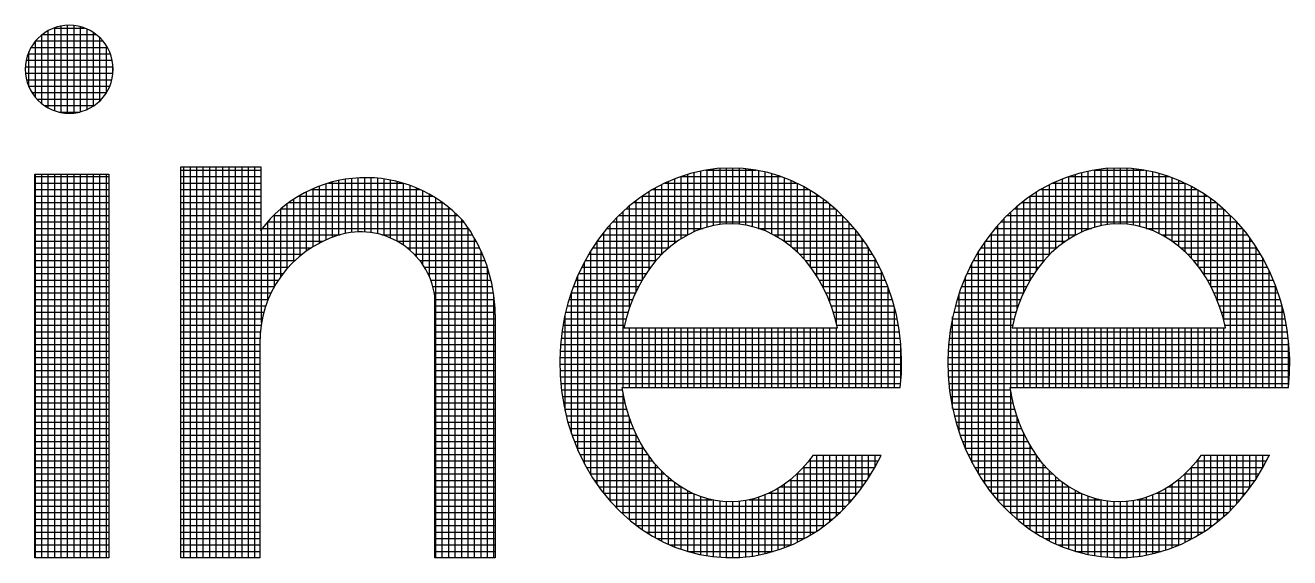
# Model space of a CAD drawing. Header units: inches. Extents: x 0 to 841, y 0 to 594.
# Drawn here: x 726.209 to 729.608, y 99.888 to 101.318 of the extents above; entities that cross this region are included whole.
import ezdxf

# ---------------------------------------------------------------- set-up
doc = ezdxf.new("R2010")
doc.units = ezdxf.units.IN
doc.header["$MEASUREMENT"] = 0
doc.layers.add('BG 한국지역난방기술주식회사 CI', color=7, linetype='Continuous')

msp = doc.modelspace()

# ---------------------------------------------------------------- linework, layer by layer
at = {"layer": 'BG 한국지역난방기술주식회사 CI', "color": 7, "linetype": 'Continuous', "lineweight": 25}
for p, q in [((726.253, 101.1079), (726.253, 101.2927)), ((726.2545, 101.2939), (726.3989, 101.2939)), ((726.2703, 101.0964), (726.2703, 101.3042)), ((726.2859, 101.3112), (726.3675, 101.3112)), ((726.2877, 101.0887), (726.2877, 101.3119)), ((726.3051, 101.0841), (726.3051, 101.3165)), ((726.3224, 101.0822), (726.3224, 101.3184)), ((726.3398, 101.0828), (726.3398, 101.3178)), ((726.3572, 101.0861), (726.3572, 101.3145)), ((726.3745, 101.0922), (726.3745, 101.3084)), ((726.3919, 101.1017), (726.3919, 101.2989)), ((726.2242, 101.2591), (726.4292, 101.2591)), ((726.2356, 101.125), (726.2356, 101.2756)), ((726.2364, 101.2765), (726.417, 101.2765)), ((726.4093, 101.1157), (726.4093, 101.2849)), ((726.4266, 101.1372), (726.4266, 101.2634)), ((726.216, 101.2418), (726.4374, 101.2418)), ((726.2182, 101.1533), (726.2182, 101.2473)), ((726.2087, 101.207), (726.4447, 101.207)), ((726.211, 101.2244), (726.4424, 101.2244)), ((726.444, 101.1857), (726.444, 101.2149)), ((726.209, 101.1897), (726.4444, 101.1897)), ((726.2119, 101.1723), (726.4415, 101.1723)), ((726.2176, 101.1549), (726.4358, 101.1549)), ((726.2265, 101.1376), (726.4269, 101.1376)), ((726.2398, 101.1202), (726.4136, 101.1202)), ((726.2598, 101.1029), (726.3936, 101.1029)), ((726.2986, 101.0855), (726.3548, 101.0855)), ((726.2338, 100.9188), (726.4335, 100.9188)), ((726.2338, 99.8879), (726.2338, 100.9188)), ((726.2356, 99.8879), (726.2356, 100.9188)), ((726.253, 99.8879), (726.253, 100.9188)), ((726.2703, 99.8879), (726.2703, 100.9188)), ((726.2877, 99.8879), (726.2877, 100.9188)), ((726.3051, 99.8879), (726.3051, 100.9188)), ((726.3224, 99.8879), (726.3224, 100.9188)), ((726.3398, 99.8879), (726.3398, 100.9188)), ((726.3572, 99.8879), (726.3572, 100.9188)), ((726.3745, 99.8879), (726.3745, 100.9188)), ((726.3919, 99.8879), (726.3919, 100.9188)), ((726.4093, 99.8879), (726.4093, 100.9188)), ((726.4266, 99.8879), (726.4266, 100.9188)), ((726.4335, 100.9188), (726.4335, 99.8879)), ((726.6267, 99.8879), (726.6267, 100.9383)), ((726.6267, 100.9383), (726.8415, 100.9383)), ((726.6267, 100.9292), (726.8415, 100.9292)), ((726.635, 99.8879), (726.635, 100.9383)), ((726.6524, 99.8879), (726.6524, 100.9383)), ((726.6697, 99.8879), (726.6697, 100.9383)), ((726.6871, 99.8879), (726.6871, 100.9383)), ((726.7045, 99.8879), (726.7045, 100.9383)), ((726.7218, 99.8879), (726.7218, 100.9383)), ((726.7392, 99.8879), (726.7392, 100.9383)), ((726.7565, 99.8879), (726.7565, 100.9383)), ((726.7739, 99.8879), (726.7739, 100.9383)), ((726.7913, 99.8879), (726.7913, 100.9383)), ((726.8086, 99.8879), (726.8086, 100.9383)), ((726.826, 99.8879), (726.826, 100.9383)), ((726.8415, 100.9383), (726.8415, 100.7681)), ((727.9972, 100.9205), (727.9617, 100.909)), ((728.033, 100.9286), (727.9972, 100.9205)), ((728.0068, 100.7636), (728.0068, 100.9227)), ((728.0242, 100.7704), (728.0242, 100.9266)), ((728.0687, 100.9334), (728.033, 100.9286)), ((728.0375, 100.9292), (728.1729, 100.9292)), ((728.0415, 100.776), (728.0415, 100.9297)), ((728.0589, 100.7803), (728.0589, 100.9321)), ((728.1041, 100.935), (728.0687, 100.9334)), ((728.0762, 100.7829), (728.0762, 100.9338)), ((728.0936, 100.7843), (728.0936, 100.9345)), ((728.1387, 100.9336), (728.1041, 100.935)), ((728.111, 100.7845), (728.111, 100.9347)), ((728.1283, 100.7836), (728.1283, 100.934)), ((728.1724, 100.9293), (728.1387, 100.9336)), ((728.1457, 100.781), (728.1457, 100.9327)), ((728.1631, 100.7772), (728.1631, 100.9305)), ((728.2048, 100.9225), (728.1724, 100.9293)), ((728.1804, 100.7722), (728.1804, 100.9276)), ((728.1978, 100.7659), (728.1978, 100.9239)), ((728.2368, 100.913), (728.2048, 100.9225)), ((728.2152, 100.7577), (728.2152, 100.9194)), ((729.0405, 100.9205), (729.005, 100.909)), ((729.0763, 100.9286), (729.0405, 100.9205)), ((729.0487, 100.7629), (729.0487, 100.9223)), ((729.066, 100.7699), (729.066, 100.9263)), ((729.112, 100.9334), (729.0763, 100.9286)), ((729.0808, 100.9292), (729.2162, 100.9292)), ((729.0834, 100.7756), (729.0834, 100.9296)), ((729.1008, 100.78), (729.1008, 100.9319)), ((729.1473, 100.935), (729.112, 100.9334)), ((729.1181, 100.7827), (729.1181, 100.9337)), ((729.1355, 100.7842), (729.1355, 100.9345)), ((729.182, 100.9336), (729.1473, 100.935)), ((729.1528, 100.7846), (729.1528, 100.9348)), ((729.1702, 100.7837), (729.1702, 100.9341)), ((729.2156, 100.9293), (729.182, 100.9336)), ((729.1876, 100.7812), (729.1876, 100.9329)), ((729.2049, 100.7776), (729.2049, 100.9307)), ((729.2481, 100.9225), (729.2156, 100.9293)), ((729.2223, 100.7727), (729.2223, 100.9279)), ((729.2397, 100.7664), (729.2397, 100.9242)), ((729.2801, 100.913), (729.2481, 100.9225)), ((729.257, 100.7584), (729.257, 100.9198)), ((726.2338, 100.9118), (726.4335, 100.9118)), ((726.2338, 100.8945), (726.4335, 100.8945)), ((726.6267, 100.9118), (726.8415, 100.9118)), ((726.6267, 100.8945), (726.8415, 100.8945)), ((726.9996, 100.7336), (726.9996, 100.8865)), ((727.017, 100.7419), (727.017, 100.8925)), ((727.0234, 100.8945), (727.2238, 100.8945)), ((727.0344, 100.7489), (727.0344, 100.8975)), ((727.0517, 100.7547), (727.0517, 100.9016)), ((727.0691, 100.7591), (727.0691, 100.9048)), ((727.0865, 100.762), (727.0865, 100.907)), ((727.1038, 100.7634), (727.1038, 100.9085)), ((727.1212, 100.7632), (727.1212, 100.909)), ((727.1386, 100.7616), (727.1386, 100.9087)), ((727.1559, 100.7583), (727.1559, 100.9075)), ((727.1733, 100.7535), (727.1733, 100.9055)), ((727.1907, 100.7469), (727.1907, 100.9026)), ((727.208, 100.7384), (727.208, 100.8988)), ((727.2254, 100.7276), (727.2254, 100.894)), ((727.2428, 100.714), (727.2428, 100.8883)), ((727.9268, 100.8942), (727.8929, 100.8761)), ((727.92, 100.7032), (727.92, 100.8905)), ((727.9617, 100.909), (727.9268, 100.8942)), ((727.9275, 100.8945), (728.2813, 100.8945)), ((727.9373, 100.7192), (727.9373, 100.8987)), ((727.9547, 100.7331), (727.9547, 100.906)), ((727.9705, 100.9118), (728.2397, 100.9118)), ((727.9721, 100.745), (727.9721, 100.9124)), ((727.9894, 100.7553), (727.9894, 100.918)), ((728.2325, 100.748), (728.2325, 100.9142)), ((728.2689, 100.9005), (728.2368, 100.913)), ((728.2499, 100.7367), (728.2499, 100.9079)), ((728.2673, 100.7236), (728.2673, 100.9011)), ((728.3007, 100.885), (728.2689, 100.9005)), ((728.2846, 100.7081), (728.2846, 100.8929)), ((728.3321, 100.8665), (728.3007, 100.885)), ((728.9701, 100.8942), (728.9362, 100.8761)), ((728.9618, 100.7017), (728.9618, 100.8898)), ((729.005, 100.909), (728.9701, 100.8942)), ((728.9708, 100.8945), (729.3246, 100.8945)), ((728.9792, 100.718), (728.9792, 100.8981)), ((728.9966, 100.732), (728.9966, 100.9054)), ((729.0137, 100.9118), (729.2829, 100.9118)), ((729.0139, 100.7442), (729.0139, 100.9119)), ((729.0313, 100.7546), (729.0313, 100.9175)), ((729.2744, 100.7488), (729.2744, 100.9146)), ((729.3121, 100.9005), (729.2801, 100.913)), ((729.2918, 100.7378), (729.2918, 100.9084)), ((729.3091, 100.7249), (729.3091, 100.9017)), ((729.344, 100.885), (729.3121, 100.9005)), ((729.3265, 100.7094), (729.3265, 100.8935)), ((729.3439, 100.6915), (729.3439, 100.8851)), ((729.3754, 100.8665), (729.344, 100.885)), ((726.2338, 100.8771), (726.4335, 100.8771)), ((726.2338, 100.8597), (726.4335, 100.8597)), ((726.6267, 100.8771), (726.8415, 100.8771)), ((726.6267, 100.8597), (726.8415, 100.8597)), ((726.9302, 100.6837), (726.9302, 100.8513)), ((726.9438, 100.8597), (727.3034, 100.8597)), ((726.9476, 100.6992), (726.9476, 100.8619)), ((726.9649, 100.7124), (726.9649, 100.8713)), ((726.977, 100.8771), (727.2702, 100.8771)), ((726.9823, 100.7238), (726.9823, 100.8795)), ((727.2601, 100.6969), (727.2601, 100.8815)), ((727.2775, 100.6747), (727.2775, 100.8737)), ((727.2948, 100.643), (727.2948, 100.8646)), ((727.3122, 99.8879), (727.3122, 100.8543)), ((727.8604, 100.8549), (727.8295, 100.8308)), ((727.8929, 100.8761), (727.8604, 100.8549)), ((727.8678, 100.8597), (728.3416, 100.8597)), ((727.8679, 100.6357), (727.8679, 100.8598)), ((727.8852, 100.6623), (727.8852, 100.8711)), ((727.8948, 100.8771), (728.3141, 100.8771)), ((727.9026, 100.6844), (727.9026, 100.8813)), ((728.302, 100.69), (728.302, 100.8843)), ((728.3193, 100.6688), (728.3193, 100.874)), ((728.3627, 100.8448), (728.3321, 100.8665)), ((728.3367, 100.6437), (728.3367, 100.8632)), ((728.3541, 100.6135), (728.3541, 100.8509)), ((728.9037, 100.8549), (728.8728, 100.8308)), ((728.9362, 100.8761), (728.9037, 100.8549)), ((728.9097, 100.6332), (728.9097, 100.8588)), ((728.9111, 100.8597), (729.3849, 100.8597)), ((728.9271, 100.6602), (728.9271, 100.8702)), ((728.9381, 100.8771), (729.3574, 100.8771)), ((728.9445, 100.6827), (728.9445, 100.8805)), ((729.3612, 100.6705), (729.3612, 100.8749)), ((729.406, 100.8448), (729.3754, 100.8665)), ((729.3786, 100.6458), (729.3786, 100.8642)), ((729.3959, 100.6161), (729.3959, 100.8519)), ((726.2338, 100.8424), (726.4335, 100.8424)), ((726.2338, 100.825), (726.4335, 100.825)), ((726.6267, 100.8424), (726.8415, 100.8424)), ((726.6267, 100.825), (726.8415, 100.825)), ((726.8951, 100.825), (727.3521, 100.825)), ((726.8955, 100.6437), (726.8955, 100.8253)), ((726.9128, 100.6655), (726.9128, 100.8391)), ((726.9173, 100.8424), (727.3299, 100.8424)), ((727.3296, 99.8879), (727.3296, 100.8426)), ((727.3469, 99.8879), (727.3469, 100.8293)), ((727.8295, 100.8308), (727.8006, 100.804)), ((727.8158, 100.345), (727.8158, 100.818)), ((727.8233, 100.825), (728.3862, 100.825)), ((727.8331, 100.5611), (727.8331, 100.8336)), ((727.8444, 100.8424), (728.3656, 100.8424)), ((727.8505, 100.6029), (727.8505, 100.8472)), ((728.3921, 100.8201), (728.3627, 100.8448)), ((728.3714, 100.5739), (728.3714, 100.8374)), ((728.3888, 100.5175), (728.3888, 100.8229)), ((728.4199, 100.7925), (728.3921, 100.8201)), ((728.8728, 100.8308), (728.8439, 100.804)), ((728.8666, 100.825), (729.4295, 100.825)), ((728.875, 100.5567), (728.875, 100.8325)), ((728.8877, 100.8424), (729.4089, 100.8424)), ((728.8924, 100.5999), (728.8924, 100.8461)), ((729.4353, 100.8201), (729.406, 100.8448)), ((729.4133, 100.5776), (729.4133, 100.8386)), ((729.4307, 100.5234), (729.4307, 100.824)), ((729.4632, 100.7925), (729.4353, 100.8201)), ((726.2338, 100.8077), (726.4335, 100.8077)), ((726.2338, 100.7903), (726.4335, 100.7903)), ((726.6267, 100.8077), (726.8415, 100.8077)), ((726.6267, 100.7903), (726.8415, 100.7903)), ((726.8597, 100.7903), (727.3872, 100.7903)), ((726.8607, 100.5807), (726.8607, 100.7915)), ((726.8762, 100.8077), (727.371, 100.8077)), ((726.8781, 100.6167), (726.8781, 100.8096)), ((727.3643, 99.8879), (727.3643, 100.8141)), ((727.3817, 99.8879), (727.3817, 100.7967)), ((727.8006, 100.804), (727.774, 100.775)), ((727.788, 100.7903), (728.4219, 100.7903)), ((727.7984, 100.0216), (727.7984, 100.8016)), ((727.8046, 100.8077), (728.4047, 100.8077)), ((728.0818, 100.7837), (728.0585, 100.7802)), ((728.1048, 100.7848), (728.0818, 100.7837)), ((728.1277, 100.7837), (728.1048, 100.7848)), ((728.151, 100.7802), (728.1277, 100.7837)), ((728.4062, 100.345), (728.4062, 100.8062)), ((728.446, 100.7622), (728.4199, 100.7925)), ((728.4235, 100.345), (728.4235, 100.7883)), ((728.8439, 100.804), (728.8172, 100.775)), ((728.8313, 100.7903), (729.4651, 100.7903)), ((728.8403, 100.0231), (728.8403, 100.8001)), ((728.8478, 100.8077), (729.4479, 100.8077)), ((728.8576, 100.345), (728.8576, 100.8167)), ((729.1251, 100.7837), (729.1018, 100.7802)), ((729.148, 100.7848), (729.1251, 100.7837)), ((729.171, 100.7837), (729.148, 100.7848)), ((729.1943, 100.7802), (729.171, 100.7837)), ((729.448, 100.345), (729.448, 100.8076)), ((729.4893, 100.7622), (729.4632, 100.7925)), ((729.4654, 100.345), (729.4654, 100.79)), ((726.2338, 100.7729), (726.4335, 100.7729)), ((726.2338, 100.7556), (726.4335, 100.7556)), ((726.6267, 100.7729), (726.8415, 100.7729)), ((726.6267, 100.7556), (727.0548, 100.7556)), ((726.8434, 100.5192), (726.8434, 100.7705)), ((726.8452, 100.7729), (727.3996, 100.7729)), ((727.1666, 100.7556), (727.4107, 100.7556)), ((727.399, 99.8879), (727.399, 100.7737)), ((727.774, 100.775), (727.7497, 100.7439)), ((727.7588, 100.7556), (727.9899, 100.7556)), ((727.7637, 100.061), (727.7637, 100.7618)), ((727.7724, 100.7729), (728.0311, 100.7729)), ((727.7811, 100.0398), (727.7811, 100.7827)), ((727.9883, 100.7548), (727.9658, 100.7412)), ((728.0115, 100.7659), (727.9883, 100.7548)), ((728.035, 100.7743), (728.0115, 100.7659)), ((728.0585, 100.7802), (728.035, 100.7743)), ((728.1746, 100.7743), (728.151, 100.7802)), ((728.198, 100.7659), (728.1746, 100.7743)), ((728.1784, 100.7729), (728.4368, 100.7729)), ((728.2212, 100.7548), (728.198, 100.7659)), ((728.2196, 100.7556), (728.4508, 100.7556)), ((728.2438, 100.7412), (728.2212, 100.7548)), ((728.4409, 100.345), (728.4409, 100.7681)), ((728.4699, 100.7295), (728.446, 100.7622)), ((728.8172, 100.775), (728.793, 100.7439)), ((728.8021, 100.7556), (729.0332, 100.7556)), ((728.8056, 100.0627), (728.8056, 100.76)), ((728.8157, 100.7729), (729.0744, 100.7729)), ((728.8229, 100.0415), (728.8229, 100.7811)), ((729.0316, 100.7548), (729.009, 100.7412)), ((729.0548, 100.7659), (729.0316, 100.7548)), ((729.0782, 100.7743), (729.0548, 100.7659)), ((729.1018, 100.7802), (729.0782, 100.7743)), ((729.2178, 100.7743), (729.1943, 100.7802)), ((729.2413, 100.7659), (729.2178, 100.7743)), ((729.2217, 100.7729), (729.4801, 100.7729)), ((729.2645, 100.7548), (729.2413, 100.7659)), ((729.2629, 100.7556), (729.4941, 100.7556)), ((729.287, 100.7412), (729.2645, 100.7548)), ((729.4828, 100.345), (729.4828, 100.7698)), ((729.5132, 100.7295), (729.4893, 100.7622)), ((726.2338, 100.7382), (726.4335, 100.7382)), ((726.2338, 100.7208), (726.4335, 100.7208)), ((726.6267, 100.7382), (727.0089, 100.7382)), ((726.6267, 100.7208), (726.9774, 100.7208)), ((727.2083, 100.7382), (727.4207, 100.7382)), ((727.2345, 100.7208), (727.4296, 100.7208)), ((727.4164, 99.8879), (727.4164, 100.7459)), ((727.7497, 100.7439), (727.7279, 100.7112)), ((727.7343, 100.7208), (727.9391, 100.7208)), ((727.7459, 100.7382), (727.9616, 100.7382)), ((727.7463, 100.0844), (727.7463, 100.7389)), ((727.944, 100.7252), (727.9234, 100.7068)), ((727.9658, 100.7412), (727.944, 100.7252)), ((728.2655, 100.7252), (728.2438, 100.7412)), ((728.2479, 100.7382), (728.4635, 100.7382)), ((728.2862, 100.7068), (728.2655, 100.7252)), ((728.2704, 100.7208), (728.4752, 100.7208)), ((728.4583, 100.345), (728.4583, 100.7454)), ((728.4914, 100.6945), (728.4699, 100.7295)), ((728.4756, 100.345), (728.4756, 100.7201)), ((728.793, 100.7439), (728.7712, 100.7112)), ((728.7776, 100.7208), (728.9824, 100.7208)), ((728.7882, 100.0864), (728.7882, 100.7367)), ((728.7892, 100.7382), (729.0049, 100.7382)), ((728.9873, 100.7252), (728.9666, 100.7068)), ((729.009, 100.7412), (728.9873, 100.7252)), ((729.3088, 100.7252), (729.287, 100.7412)), ((729.2912, 100.7382), (729.5068, 100.7382)), ((729.3294, 100.7068), (729.3088, 100.7252)), ((729.3137, 100.7208), (729.5185, 100.7208)), ((729.5001, 100.345), (729.5001, 100.7473)), ((729.5347, 100.6945), (729.5132, 100.7295)), ((729.5175, 100.345), (729.5175, 100.7224)), ((726.2338, 100.7035), (726.4335, 100.7035)), ((726.2338, 100.6861), (726.4335, 100.6861)), ((726.6267, 100.7035), (726.9529, 100.7035)), ((726.6267, 100.6861), (726.9327, 100.6861)), ((727.254, 100.7035), (727.4375, 100.7035)), ((727.2692, 100.6861), (727.4446, 100.6861)), ((727.4338, 99.8879), (727.4338, 100.712)), ((727.7279, 100.7112), (727.7088, 100.6774)), ((727.7116, 100.1405), (727.7116, 100.6823)), ((727.7138, 100.6861), (727.9039, 100.6861)), ((727.7236, 100.7035), (727.9202, 100.7035)), ((727.729, 100.1105), (727.729, 100.7128)), ((727.904, 100.6862), (727.8862, 100.6638)), ((727.9234, 100.7068), (727.904, 100.6862)), ((728.3055, 100.6862), (728.2862, 100.7068)), ((728.2893, 100.7035), (728.4859, 100.7035)), ((728.3233, 100.6638), (728.3055, 100.6862)), ((728.3056, 100.6861), (728.4957, 100.6861)), ((728.5103, 100.6578), (728.4914, 100.6945)), ((728.493, 100.345), (728.493, 100.6914)), ((728.7712, 100.7112), (728.7521, 100.6774)), ((728.757, 100.6861), (728.9472, 100.6861)), ((728.7668, 100.7035), (728.9635, 100.7035)), ((728.7708, 100.1129), (728.7708, 100.7105)), ((728.9473, 100.6862), (728.9295, 100.6638)), ((728.9666, 100.7068), (728.9473, 100.6862)), ((729.3488, 100.6862), (729.3294, 100.7068)), ((729.3326, 100.7035), (729.5292, 100.7035)), ((729.3666, 100.6638), (729.3488, 100.6862)), ((729.3489, 100.6861), (729.539, 100.6861)), ((729.5536, 100.6578), (729.5347, 100.6945)), ((729.5349, 100.345), (729.5349, 100.6942)), ((726.2338, 100.6687), (726.4335, 100.6687)), ((726.2338, 100.6514), (726.4335, 100.6514)), ((726.6267, 100.6687), (726.9157, 100.6687)), ((726.6267, 100.6514), (726.9012, 100.6514)), ((727.2813, 100.6687), (727.4507, 100.6687)), ((727.291, 100.6514), (727.456, 100.6514)), ((727.4511, 99.8879), (727.4511, 100.6674)), ((727.7088, 100.6774), (727.6924, 100.6426)), ((727.6965, 100.6514), (727.8779, 100.6514)), ((727.7047, 100.6687), (727.8902, 100.6687)), ((727.8862, 100.6638), (727.8701, 100.6397)), ((728.3194, 100.6687), (728.5047, 100.6687)), ((728.3394, 100.6397), (728.3233, 100.6638)), ((728.3316, 100.6514), (728.513, 100.6514)), ((728.5265, 100.6196), (728.5103, 100.6578)), ((728.5104, 100.345), (728.5104, 100.6577)), ((728.7521, 100.6774), (728.7356, 100.6426)), ((728.7398, 100.6514), (728.9212, 100.6514)), ((728.748, 100.6687), (728.9334, 100.6687)), ((728.7535, 100.1434), (728.7535, 100.6798)), ((728.9295, 100.6638), (728.9134, 100.6397)), ((729.3626, 100.6687), (729.548, 100.6687)), ((729.3827, 100.6397), (729.3666, 100.6638)), ((729.3749, 100.6514), (729.5563, 100.6514)), ((729.5522, 100.345), (729.5522, 100.6605)), ((729.5698, 100.6196), (729.5536, 100.6578)), ((726.2338, 100.634), (726.4335, 100.634)), ((726.2338, 100.6166), (726.4335, 100.6166)), ((726.6267, 100.634), (726.8888, 100.634)), ((726.6267, 100.6166), (726.8781, 100.6166)), ((727.2985, 100.634), (727.4605, 100.634)), ((727.3042, 100.6166), (727.4642, 100.6166)), ((727.6924, 100.6426), (727.6785, 100.6074)), ((727.6822, 100.6166), (727.8572, 100.6166)), ((727.689, 100.634), (727.8669, 100.634)), ((727.6942, 100.1761), (727.6942, 100.6466)), ((727.8558, 100.6142), (727.8434, 100.5878)), ((727.8701, 100.6397), (727.8558, 100.6142)), ((728.3537, 100.6142), (728.3394, 100.6397)), ((728.3426, 100.634), (728.5204, 100.634)), ((728.3524, 100.6166), (728.5275, 100.6166)), ((728.3661, 100.5878), (728.3537, 100.6142)), ((728.5398, 100.5803), (728.5265, 100.6196)), ((728.5277, 100.345), (728.5277, 100.616)), ((728.7356, 100.6426), (728.7218, 100.6074)), ((728.7255, 100.6166), (728.9004, 100.6166)), ((728.7323, 100.634), (728.9102, 100.634)), ((728.7361, 100.1796), (728.7361, 100.6436)), ((728.8991, 100.6142), (728.8867, 100.5878)), ((728.9134, 100.6397), (728.8991, 100.6142)), ((729.397, 100.6142), (729.3827, 100.6397)), ((729.3859, 100.634), (729.5637, 100.634)), ((729.3956, 100.6166), (729.5708, 100.6166)), ((729.4094, 100.5878), (729.397, 100.6142)), ((729.5696, 100.345), (729.5696, 100.62)), ((729.5831, 100.5803), (729.5698, 100.6196)), ((726.2338, 100.5993), (726.4335, 100.5993)), ((726.2338, 100.5819), (726.4335, 100.5819)), ((726.6267, 100.5993), (726.869, 100.5993)), ((726.6267, 100.5819), (726.8612, 100.5819)), ((727.3083, 100.5993), (727.4671, 100.5993)), ((727.3097, 99.8879), (727.3097, 100.5909)), ((727.3097, 100.5819), (727.4694, 100.5819)), ((727.4685, 99.8879), (727.4685, 100.5894)), ((727.6785, 100.6074), (727.6673, 100.572)), ((727.6704, 100.5819), (727.8411, 100.5819)), ((727.676, 100.5993), (727.8488, 100.5993)), ((727.6769, 100.221), (727.6769, 100.6021)), ((727.8434, 100.5878), (727.8329, 100.5606)), ((728.3607, 100.5993), (728.5334, 100.5993)), ((728.3766, 100.5606), (728.3661, 100.5878)), ((728.3684, 100.5819), (728.5393, 100.5819)), ((728.5502, 100.5405), (728.5398, 100.5803)), ((728.7218, 100.6074), (728.7106, 100.572)), ((728.7137, 100.5819), (728.8844, 100.5819)), ((728.7187, 100.2254), (728.7187, 100.5977)), ((728.7192, 100.5993), (728.8921, 100.5993)), ((728.8867, 100.5878), (728.8762, 100.5606)), ((729.404, 100.5993), (729.5767, 100.5993)), ((729.4199, 100.5606), (729.4094, 100.5878)), ((729.4116, 100.5819), (729.5826, 100.5819)), ((729.5935, 100.5405), (729.5831, 100.5803)), ((726.2338, 100.5646), (726.4335, 100.5646)), ((726.2338, 100.5472), (726.4335, 100.5472)), ((726.6267, 100.5646), (726.8548, 100.5646)), ((726.6267, 100.5472), (726.8495, 100.5472)), ((727.3097, 100.5646), (727.4708, 100.5646)), ((727.3097, 100.5472), (727.4716, 100.5472)), ((727.6673, 100.572), (727.6583, 100.5358)), ((727.6611, 100.5472), (727.8288, 100.5472)), ((727.6654, 100.5646), (727.8345, 100.5646)), ((727.8329, 100.5606), (727.8244, 100.533)), ((728.375, 100.5646), (728.5439, 100.5646)), ((728.3851, 100.533), (728.3766, 100.5606)), ((728.3807, 100.5472), (728.5485, 100.5472)), ((728.5451, 100.345), (728.5451, 100.5601)), ((728.7106, 100.572), (728.7016, 100.5358)), ((728.7044, 100.5472), (728.8721, 100.5472)), ((728.7087, 100.5646), (728.8777, 100.5646)), ((728.8762, 100.5606), (728.8677, 100.533)), ((729.4183, 100.5646), (729.5872, 100.5646)), ((729.4284, 100.533), (729.4199, 100.5606)), ((729.424, 100.5472), (729.5917, 100.5472)), ((729.587, 100.345), (729.587, 100.5655)), ((726.2338, 100.5298), (726.4335, 100.5298)), ((726.2338, 100.5125), (726.4335, 100.5125)), ((726.6267, 100.5298), (726.8454, 100.5298)), ((726.6267, 100.5125), (726.8423, 100.5125)), ((727.3097, 100.5298), (727.4717, 100.5298)), ((727.3097, 100.5125), (727.4717, 100.5125)), ((727.4717, 100.5413), (727.4717, 99.8879)), ((727.6583, 100.5358), (727.6515, 100.498)), ((727.6541, 100.5125), (727.8195, 100.5125)), ((727.6572, 100.5298), (727.8236, 100.5298)), ((727.6595, 100.283), (727.6595, 100.5407)), ((727.8244, 100.533), (727.8178, 100.5053)), ((728.3917, 100.5053), (728.3851, 100.533)), ((728.3859, 100.5298), (728.5522, 100.5298)), ((728.39, 100.5125), (728.5554, 100.5125)), ((728.5577, 100.5004), (728.5502, 100.5405)), ((728.7016, 100.5358), (728.6947, 100.498)), ((728.6974, 100.5125), (728.8628, 100.5125)), ((728.7005, 100.5298), (728.8669, 100.5298)), ((728.7014, 100.2889), (728.7014, 100.5347)), ((728.8677, 100.533), (728.8611, 100.5053)), ((729.435, 100.5053), (729.4284, 100.533)), ((729.4292, 100.5298), (729.5955, 100.5298)), ((729.4333, 100.5125), (729.5987, 100.5125)), ((729.601, 100.5004), (729.5935, 100.5405)), ((726.2338, 100.4951), (726.4335, 100.4951)), ((726.2338, 100.4777), (726.4335, 100.4777)), ((726.6267, 100.4951), (726.8403, 100.4951)), ((726.6267, 100.4777), (726.8393, 100.4777)), ((727.3097, 100.4951), (727.4717, 100.4951)), ((727.3097, 100.4777), (727.4717, 100.4777)), ((727.6515, 100.498), (727.647, 100.4589)), ((727.6492, 100.4777), (728.5603, 100.4777)), ((727.6511, 100.4951), (728.5583, 100.4951)), ((727.8178, 100.5053), (727.8752, 100.5053)), ((727.8331, 100.345), (727.8331, 100.5053)), ((727.8505, 100.345), (727.8505, 100.5053)), ((727.8679, 100.345), (727.8679, 100.5053)), ((727.8752, 100.5053), (727.9326, 100.5053)), ((727.8852, 100.345), (727.8852, 100.5053)), ((727.9026, 100.345), (727.9026, 100.5053)), ((727.92, 100.345), (727.92, 100.5053)), ((727.9326, 100.5053), (727.99, 100.5053)), ((727.9373, 100.345), (727.9373, 100.5053)), ((727.9547, 100.345), (727.9547, 100.5053)), ((727.9721, 100.345), (727.9721, 100.5053)), ((727.9894, 100.345), (727.9894, 100.5053)), ((727.99, 100.5053), (728.0474, 100.5053)), ((728.0068, 100.345), (728.0068, 100.5053)), ((728.0242, 100.345), (728.0242, 100.5053)), ((728.0415, 100.345), (728.0415, 100.5053)), ((728.0474, 100.5053), (728.1048, 100.5053)), ((728.0589, 100.345), (728.0589, 100.5053)), ((728.0762, 100.345), (728.0762, 100.5053)), ((728.0936, 100.345), (728.0936, 100.5053)), ((728.1048, 100.5053), (728.1622, 100.5053)), ((728.111, 100.345), (728.111, 100.5053)), ((728.1283, 100.345), (728.1283, 100.5053)), ((728.1457, 100.345), (728.1457, 100.5053)), ((728.1622, 100.5053), (728.2195, 100.5053)), ((728.1631, 100.345), (728.1631, 100.5053)), ((728.1804, 100.345), (728.1804, 100.5053)), ((728.1978, 100.345), (728.1978, 100.5053)), ((728.2152, 100.345), (728.2152, 100.5053)), ((728.2195, 100.5053), (728.2769, 100.5053)), ((728.2325, 100.345), (728.2325, 100.5053)), ((728.2499, 100.345), (728.2499, 100.5053)), ((728.2673, 100.345), (728.2673, 100.5053)), ((728.2769, 100.5053), (728.3343, 100.5053)), ((728.2846, 100.345), (728.2846, 100.5053)), ((728.302, 100.345), (728.302, 100.5053)), ((728.3193, 100.345), (728.3193, 100.5053)), ((728.3343, 100.5053), (728.3917, 100.5053)), ((728.3367, 100.345), (728.3367, 100.5053)), ((728.3541, 100.345), (728.3541, 100.5053)), ((728.3714, 100.345), (728.3714, 100.5053)), ((728.3888, 100.345), (728.3888, 100.5053)), ((728.5624, 100.4604), (728.5577, 100.5004)), ((728.6947, 100.498), (728.6903, 100.4589)), ((728.6924, 100.4777), (729.6036, 100.4777)), ((728.6944, 100.4951), (729.6016, 100.4951)), ((728.8611, 100.5053), (728.9185, 100.5053)), ((728.875, 100.345), (728.875, 100.5053)), ((728.8924, 100.345), (728.8924, 100.5053)), ((728.9097, 100.345), (728.9097, 100.5053)), ((728.9185, 100.5053), (728.9759, 100.5053)), ((728.9271, 100.345), (728.9271, 100.5053)), ((728.9445, 100.345), (728.9445, 100.5053)), ((728.9618, 100.345), (728.9618, 100.5053)), ((728.9759, 100.5053), (729.0332, 100.5053)), ((728.9792, 100.345), (728.9792, 100.5053)), ((728.9966, 100.345), (728.9966, 100.5053)), ((729.0139, 100.345), (729.0139, 100.5053)), ((729.0313, 100.345), (729.0313, 100.5053)), ((729.0332, 100.5053), (729.0906, 100.5053)), ((729.0487, 100.345), (729.0487, 100.5053)), ((729.066, 100.345), (729.066, 100.5053)), ((729.0834, 100.345), (729.0834, 100.5053)), ((729.0906, 100.5053), (729.148, 100.5053)), ((729.1008, 100.345), (729.1008, 100.5053)), ((729.1181, 100.345), (729.1181, 100.5053)), ((729.1355, 100.345), (729.1355, 100.5053)), ((729.148, 100.5053), (729.2054, 100.5053)), ((729.1528, 100.345), (729.1528, 100.5053)), ((729.1702, 100.345), (729.1702, 100.5053)), ((729.1876, 100.345), (729.1876, 100.5053)), ((729.2049, 100.345), (729.2049, 100.5053)), ((729.2054, 100.5053), (729.2628, 100.5053)), ((729.2223, 100.345), (729.2223, 100.5053)), ((729.2397, 100.345), (729.2397, 100.5053)), ((729.257, 100.345), (729.257, 100.5053)), ((729.2628, 100.5053), (729.3202, 100.5053)), ((729.2744, 100.345), (729.2744, 100.5053)), ((729.2918, 100.345), (729.2918, 100.5053)), ((729.3091, 100.345), (729.3091, 100.5053)), ((729.3202, 100.5053), (729.3776, 100.5053)), ((729.3265, 100.345), (729.3265, 100.5053)), ((729.3439, 100.345), (729.3439, 100.5053)), ((729.3612, 100.345), (729.3612, 100.5053)), ((729.3776, 100.5053), (729.435, 100.5053)), ((729.3786, 100.345), (729.3786, 100.5053)), ((729.3959, 100.345), (729.3959, 100.5053)), ((729.4133, 100.345), (729.4133, 100.5053)), ((729.4307, 100.345), (729.4307, 100.5053)), ((729.6056, 100.4604), (729.601, 100.5004)), ((726.2338, 100.4604), (726.4335, 100.4604)), ((726.2338, 100.443), (726.4335, 100.443)), ((726.6267, 100.4604), (726.8392, 100.4604)), ((726.6267, 100.443), (726.8392, 100.443)), ((726.8392, 100.4639), (726.8392, 99.8879)), ((727.3097, 100.4604), (727.4717, 100.4604)), ((727.3097, 100.443), (727.4717, 100.443)), ((727.647, 100.4589), (727.6452, 100.4186)), ((727.6463, 100.443), (728.5632, 100.443)), ((727.6472, 100.4604), (728.5624, 100.4604)), ((728.5643, 100.421), (728.5624, 100.4604)), ((728.5625, 100.3672), (728.5625, 100.4586)), ((728.6903, 100.4589), (728.6885, 100.4186)), ((728.6896, 100.443), (729.6065, 100.443)), ((728.6905, 100.4604), (729.6057, 100.4604)), ((729.6043, 100.3497), (729.6043, 100.4718)), ((729.6076, 100.421), (729.6056, 100.4604)), ((726.2338, 100.4256), (726.4335, 100.4256)), ((726.6267, 100.4256), (726.8392, 100.4256)), ((727.3097, 100.4256), (727.4717, 100.4256)), ((727.6452, 100.4186), (727.6461, 100.3777)), ((727.6455, 100.4256), (728.5641, 100.4256)), ((728.5637, 100.3824), (728.5643, 100.421)), ((728.6885, 100.4186), (728.6894, 100.3777)), ((728.6888, 100.4256), (729.6074, 100.4256)), ((729.607, 100.3824), (729.6076, 100.421)), ((726.2338, 100.4083), (726.4335, 100.4083)), ((726.2338, 100.3909), (726.4335, 100.3909)), ((726.6267, 100.4083), (726.8392, 100.4083)), ((726.6267, 100.3909), (726.8392, 100.3909)), ((727.3097, 100.4083), (727.4717, 100.4083)), ((727.3097, 100.3909), (727.4717, 100.3909)), ((727.6454, 100.4083), (728.5641, 100.4083)), ((727.6458, 100.3909), (728.5638, 100.3909)), ((727.6461, 100.3777), (727.6499, 100.3363)), ((728.5607, 100.345), (728.5637, 100.3824)), ((728.6887, 100.4083), (729.6074, 100.4083)), ((728.6891, 100.3909), (729.6071, 100.3909)), ((728.6894, 100.3777), (728.6932, 100.3363)), ((729.6039, 100.345), (729.607, 100.3824)), ((726.2338, 100.3735), (726.4335, 100.3735)), ((726.2338, 100.3562), (726.4335, 100.3562)), ((726.6267, 100.3735), (726.8392, 100.3735)), ((726.6267, 100.3562), (726.8392, 100.3562)), ((727.3097, 100.3735), (727.4717, 100.3735)), ((727.3097, 100.3562), (727.4717, 100.3562)), ((727.6465, 100.3735), (728.563, 100.3735)), ((727.6481, 100.3562), (728.5616, 100.3562)), ((727.8172, 100.3206), (727.813, 100.345)), ((727.813, 100.345), (727.8878, 100.345)), ((727.8878, 100.345), (727.9625, 100.345)), ((727.9625, 100.345), (728.0373, 100.345)), ((728.0373, 100.345), (728.1121, 100.345)), ((728.1121, 100.345), (728.1868, 100.345)), ((728.1868, 100.345), (728.2616, 100.345)), ((728.2616, 100.345), (728.3364, 100.345)), ((728.3364, 100.345), (728.4111, 100.345)), ((728.4111, 100.345), (728.4859, 100.345)), ((728.4859, 100.345), (728.5607, 100.345)), ((728.6898, 100.3735), (729.6062, 100.3735)), ((728.6913, 100.3562), (729.6048, 100.3562)), ((728.8604, 100.3206), (728.8563, 100.345)), ((728.8563, 100.345), (728.931, 100.345)), ((728.931, 100.345), (729.0058, 100.345)), ((729.0058, 100.345), (729.0806, 100.345)), ((729.0806, 100.345), (729.1553, 100.345)), ((729.1553, 100.345), (729.2301, 100.345)), ((729.2301, 100.345), (729.3049, 100.345)), ((729.3049, 100.345), (729.3796, 100.345)), ((729.3796, 100.345), (729.4544, 100.345)), ((729.4544, 100.345), (729.5292, 100.345)), ((729.5292, 100.345), (729.6039, 100.345)), ((726.2338, 100.3388), (726.4335, 100.3388)), ((726.2338, 100.3214), (726.4335, 100.3214)), ((726.6267, 100.3388), (726.8392, 100.3388)), ((726.6267, 100.3214), (726.8392, 100.3214)), ((727.3097, 100.3388), (727.4717, 100.3388)), ((727.3097, 100.3214), (727.4717, 100.3214)), ((727.6497, 100.3388), (727.814, 100.3388)), ((727.6499, 100.3363), (727.6567, 100.2949)), ((727.6523, 100.3214), (727.817, 100.3214)), ((727.8158, 100.0047), (727.8158, 100.3287)), ((727.8227, 100.2962), (727.8172, 100.3206)), ((728.6929, 100.3388), (728.8573, 100.3388)), ((728.6932, 100.3363), (728.6999, 100.2949)), ((728.6956, 100.3214), (728.8603, 100.3214)), ((728.8576, 100.006), (728.8576, 100.3369)), ((728.866, 100.2962), (728.8604, 100.3206)), ((726.2338, 100.3041), (726.4335, 100.3041)), ((726.2338, 100.2867), (726.4335, 100.2867)), ((726.6267, 100.3041), (726.8392, 100.3041)), ((726.6267, 100.2867), (726.8392, 100.2867)), ((727.3097, 100.3041), (727.4717, 100.3041)), ((727.3097, 100.2867), (727.4717, 100.2867)), ((727.6552, 100.3041), (727.8209, 100.3041)), ((727.6567, 100.2949), (727.6664, 100.254)), ((727.6586, 100.2867), (727.8255, 100.2867)), ((727.8297, 100.272), (727.8227, 100.2962)), ((728.6984, 100.3041), (728.8642, 100.3041)), ((728.6999, 100.2949), (728.7097, 100.254)), ((728.7019, 100.2867), (728.8687, 100.2867)), ((728.873, 100.272), (728.866, 100.2962)), ((726.2338, 100.2694), (726.4335, 100.2694)), ((726.2338, 100.252), (726.4335, 100.252)), ((726.6267, 100.2694), (726.8392, 100.2694)), ((726.6267, 100.252), (726.8392, 100.252)), ((727.3097, 100.2694), (727.4717, 100.2694)), ((727.3097, 100.252), (727.4717, 100.252)), ((727.6627, 100.2694), (727.8306, 100.2694)), ((727.6664, 100.254), (727.6791, 100.2139)), ((727.667, 100.252), (727.8368, 100.252)), ((727.8381, 100.2482), (727.8297, 100.272)), ((727.8331, 99.9892), (727.8331, 100.2623)), ((727.8479, 100.225), (727.8381, 100.2482)), ((728.706, 100.2694), (728.8739, 100.2694)), ((728.7097, 100.254), (728.7224, 100.2139)), ((728.7103, 100.252), (728.88, 100.252)), ((728.8814, 100.2482), (728.873, 100.272)), ((728.875, 99.9905), (728.875, 100.2663)), ((728.8912, 100.225), (728.8814, 100.2482)), ((726.2338, 100.2346), (726.4335, 100.2346)), ((726.2338, 100.2173), (726.4335, 100.2173)), ((726.6267, 100.2346), (726.8392, 100.2346)), ((726.6267, 100.2173), (726.8392, 100.2173)), ((727.3097, 100.2346), (727.4717, 100.2346)), ((727.3097, 100.2173), (727.4717, 100.2173)), ((727.6725, 100.2346), (727.8438, 100.2346)), ((727.678, 100.2173), (727.8517, 100.2173)), ((727.6791, 100.2139), (727.6946, 100.1751)), ((727.859, 100.2025), (727.8479, 100.225)), ((727.8505, 99.9757), (727.8505, 100.2197)), ((728.7158, 100.2346), (728.8871, 100.2346)), ((728.7213, 100.2173), (728.895, 100.2173)), ((728.7224, 100.2139), (728.7379, 100.1751)), ((728.9023, 100.2025), (728.8912, 100.225)), ((728.8924, 99.9768), (728.8924, 100.2225)), ((726.2338, 100.1999), (726.4335, 100.1999)), ((726.2338, 100.1825), (726.4335, 100.1825)), ((726.6267, 100.1999), (726.8392, 100.1999)), ((726.6267, 100.1825), (726.8392, 100.1825)), ((727.3097, 100.1999), (727.4717, 100.1999)), ((727.3097, 100.1825), (727.4717, 100.1825)), ((727.6847, 100.1999), (727.8605, 100.1999)), ((727.6917, 100.1825), (727.8706, 100.1825)), ((727.6946, 100.1751), (727.7129, 100.1379)), ((727.8715, 100.1809), (727.859, 100.2025)), ((727.8679, 99.9629), (727.8679, 100.1872)), ((727.8852, 100.1605), (727.8715, 100.1809)), ((728.728, 100.1999), (728.9038, 100.1999)), ((728.7349, 100.1825), (728.9139, 100.1825)), ((728.7379, 100.1751), (728.7562, 100.1379)), ((728.9148, 100.1809), (728.9023, 100.2025)), ((728.9097, 99.9638), (728.9097, 100.1897)), ((728.9285, 100.1605), (728.9148, 100.1809)), ((726.2338, 100.1652), (726.4335, 100.1652)), ((726.2338, 100.1478), (726.4335, 100.1478)), ((726.6267, 100.1652), (726.8392, 100.1652)), ((726.6267, 100.1478), (726.8392, 100.1478)), ((727.3097, 100.1652), (727.4717, 100.1652)), ((727.3097, 100.1478), (727.4717, 100.1478)), ((727.6995, 100.1652), (727.8821, 100.1652)), ((727.708, 100.1478), (727.895, 100.1478)), ((727.7129, 100.1379), (727.7336, 100.1026)), ((727.8852, 99.9518), (727.8852, 100.1605)), ((727.9, 100.1414), (727.8852, 100.1605)), ((727.9158, 100.1237), (727.9, 100.1414)), ((727.9026, 99.9415), (727.9026, 100.1385)), ((728.3118, 100.1442), (728.297, 100.1272)), ((728.3255, 100.1622), (728.3118, 100.1442)), ((728.3146, 100.1478), (728.5015, 100.1478)), ((728.3193, 99.9489), (728.3193, 100.1541)), ((728.3439, 100.1622), (728.3255, 100.1622)), ((728.3367, 99.9596), (728.3367, 100.1622)), ((728.3622, 100.1622), (728.3439, 100.1622)), ((728.3541, 99.9721), (728.3541, 100.1622)), ((728.3806, 100.1622), (728.3622, 100.1622)), ((728.3714, 99.985), (728.3714, 100.1622)), ((728.3989, 100.1622), (728.3806, 100.1622)), ((728.3888, 100.0003), (728.3888, 100.1622)), ((728.4173, 100.1622), (728.3989, 100.1622)), ((728.4062, 100.0165), (728.4062, 100.1622)), ((728.4356, 100.1622), (728.4173, 100.1622)), ((728.4235, 100.0345), (728.4235, 100.1622)), ((728.4539, 100.1622), (728.4356, 100.1622)), ((728.4409, 100.0549), (728.4409, 100.1622)), ((728.4723, 100.1622), (728.4539, 100.1622)), ((728.4583, 100.0773), (728.4583, 100.1622)), ((728.4906, 100.1622), (728.4723, 100.1622)), ((728.4756, 100.1025), (728.4756, 100.1622)), ((728.509, 100.1622), (728.4906, 100.1622)), ((728.4922, 100.1298), (728.509, 100.1622)), ((728.493, 100.1313), (728.493, 100.1622)), ((728.7428, 100.1652), (728.9254, 100.1652)), ((728.7513, 100.1478), (728.9383, 100.1478)), ((728.7562, 100.1379), (728.7769, 100.1026)), ((728.9271, 99.9527), (728.9271, 100.1626)), ((728.9433, 100.1414), (728.9285, 100.1605)), ((728.9591, 100.1237), (728.9433, 100.1414)), ((728.9445, 99.9423), (728.9445, 100.1401)), ((729.3551, 100.1442), (729.3402, 100.1272)), ((729.3688, 100.1622), (729.3551, 100.1442)), ((729.3578, 100.1478), (729.5448, 100.1478)), ((729.3612, 99.948), (729.3612, 100.1522)), ((729.3872, 100.1622), (729.3688, 100.1622)), ((729.3786, 99.9588), (729.3786, 100.1622)), ((729.4055, 100.1622), (729.3872, 100.1622)), ((729.3959, 99.971), (729.3959, 100.1622)), ((729.4239, 100.1622), (729.4055, 100.1622)), ((729.4133, 99.984), (729.4133, 100.1622)), ((729.4422, 100.1622), (729.4239, 100.1622)), ((729.4307, 99.9991), (729.4307, 100.1622)), ((729.4605, 100.1622), (729.4422, 100.1622)), ((729.448, 100.0151), (729.448, 100.1622)), ((729.4789, 100.1622), (729.4605, 100.1622)), ((729.4654, 100.033), (729.4654, 100.1622)), ((729.4972, 100.1622), (729.4789, 100.1622)), ((729.4828, 100.0532), (729.4828, 100.1622)), ((729.5156, 100.1622), (729.4972, 100.1622)), ((729.5001, 100.0753), (729.5001, 100.1622)), ((729.5339, 100.1622), (729.5156, 100.1622)), ((729.5175, 100.1001), (729.5175, 100.1622)), ((729.5523, 100.1622), (729.5339, 100.1622)), ((729.5349, 100.1288), (729.5349, 100.1622)), ((729.5355, 100.1298), (729.5523, 100.1622)), ((726.2338, 100.1304), (726.4335, 100.1304)), ((726.2338, 100.1131), (726.4335, 100.1131)), ((726.6267, 100.1304), (726.8392, 100.1304)), ((726.6267, 100.1131), (726.8392, 100.1131)), ((727.3097, 100.1304), (727.4717, 100.1304)), ((727.3097, 100.1131), (727.4717, 100.1131)), ((727.7172, 100.1304), (727.9098, 100.1304)), ((727.7274, 100.1131), (727.9268, 100.1131)), ((727.9325, 100.1075), (727.9158, 100.1237)), ((727.92, 99.9322), (727.92, 100.1197)), ((727.9499, 100.093), (727.9325, 100.1075)), ((727.9373, 99.9242), (727.9373, 100.1035)), ((728.281, 100.1112), (728.2639, 100.0964)), ((728.297, 100.1272), (728.281, 100.1112)), ((728.2829, 100.1131), (728.4821, 100.1131)), ((728.2846, 99.93), (728.2846, 100.1148)), ((728.2998, 100.1304), (728.4925, 100.1304)), ((728.302, 99.9388), (728.302, 100.1329)), ((728.473, 100.0981), (728.4922, 100.1298)), ((728.7605, 100.1304), (728.9531, 100.1304)), ((728.7707, 100.1131), (728.9701, 100.1131)), ((728.9758, 100.1075), (728.9591, 100.1237)), ((728.9618, 99.933), (728.9618, 100.1211)), ((728.9932, 100.093), (728.9758, 100.1075)), ((728.9792, 99.9248), (728.9792, 100.1047)), ((729.3242, 100.1112), (729.3072, 100.0964)), ((729.3402, 100.1272), (729.3242, 100.1112)), ((729.3262, 100.1131), (729.5254, 100.1131)), ((729.3265, 99.9293), (729.3265, 100.1134)), ((729.3431, 100.1304), (729.5358, 100.1304)), ((729.3439, 99.9381), (729.3439, 100.1313)), ((729.5162, 100.0981), (729.5355, 100.1298)), ((726.2338, 100.0957), (726.4335, 100.0957)), ((726.2338, 100.0783), (726.4335, 100.0783)), ((726.6267, 100.0957), (726.8392, 100.0957)), ((726.6267, 100.0783), (726.8392, 100.0783)), ((727.3097, 100.0957), (727.4717, 100.0957)), ((727.3097, 100.0783), (727.4717, 100.0783)), ((727.7336, 100.1026), (727.7566, 100.0697)), ((727.7384, 100.0957), (727.9467, 100.0957)), ((727.7505, 100.0783), (727.971, 100.0783)), ((727.7566, 100.0697), (727.7815, 100.0393)), ((727.968, 100.0802), (727.9499, 100.093)), ((727.9547, 99.9166), (727.9547, 100.0896)), ((727.9864, 100.0691), (727.968, 100.0802)), ((727.9721, 99.9105), (727.9721, 100.0777)), ((728.0051, 100.0598), (727.9864, 100.0691)), ((728.227, 100.0713), (728.2074, 100.0612)), ((728.2459, 100.0831), (728.227, 100.0713)), ((728.2325, 99.9087), (728.2325, 100.0747)), ((728.2383, 100.0783), (728.459, 100.0783)), ((728.2639, 100.0964), (728.2459, 100.0831)), ((728.2499, 99.9151), (728.2499, 100.0861)), ((728.2629, 100.0957), (728.4713, 100.0957)), ((728.2673, 99.922), (728.2673, 100.0993)), ((728.4512, 100.0674), (728.473, 100.0981)), ((728.7769, 100.1026), (728.7998, 100.0697)), ((728.7817, 100.0957), (728.99, 100.0957)), ((728.7938, 100.0783), (729.0143, 100.0783)), ((728.7998, 100.0697), (728.8247, 100.0393)), ((729.0112, 100.0802), (728.9932, 100.093)), ((728.9966, 99.9172), (728.9966, 100.0906)), ((729.0297, 100.0691), (729.0112, 100.0802)), ((729.0139, 99.911), (729.0139, 100.0786)), ((729.0484, 100.0598), (729.0297, 100.0691)), ((729.2703, 100.0713), (729.2507, 100.0612)), ((729.2892, 100.0831), (729.2703, 100.0713)), ((729.2744, 99.9083), (729.2744, 100.0739)), ((729.2816, 100.0783), (729.5023, 100.0783)), ((729.3072, 100.0964), (729.2892, 100.0831)), ((729.2918, 99.9145), (729.2918, 100.085)), ((729.3062, 100.0957), (729.5146, 100.0957)), ((729.3091, 99.9214), (729.3091, 100.0981)), ((729.4945, 100.0674), (729.5162, 100.0981)), ((726.2338, 100.061), (726.4335, 100.061)), ((726.2338, 100.0436), (726.4335, 100.0436)), ((726.6267, 100.061), (726.8392, 100.061)), ((726.6267, 100.0436), (726.8392, 100.0436)), ((727.3097, 100.061), (727.4717, 100.061)), ((727.3097, 100.0436), (727.4717, 100.0436)), ((727.7637, 100.061), (728.0027, 100.061)), ((727.7779, 100.0436), (728.0549, 100.0436)), ((727.7815, 100.0393), (727.808, 100.0116)), ((727.9894, 99.9047), (727.9894, 100.0676)), ((728.024, 100.0522), (728.0051, 100.0598)), ((728.0068, 99.9003), (728.0068, 100.0591)), ((728.0432, 100.0462), (728.024, 100.0522)), ((728.0242, 99.8961), (728.0242, 100.0521)), ((728.0415, 99.8932), (728.0415, 100.0467)), ((728.063, 100.0418), (728.0432, 100.0462)), ((728.0589, 99.8906), (728.0589, 100.0427)), ((728.0834, 100.0391), (728.063, 100.0418)), ((728.0762, 99.8893), (728.0762, 100.04)), ((728.104, 100.0381), (728.0834, 100.0391)), ((728.0936, 99.8881), (728.0936, 100.0386)), ((728.1249, 100.0389), (728.104, 100.0381)), ((728.111, 99.8883), (728.111, 100.0384)), ((728.1459, 100.0417), (728.1249, 100.0389)), ((728.1283, 99.8886), (728.1283, 100.0394)), ((728.1457, 99.8904), (728.1457, 100.0417)), ((728.1667, 100.0463), (728.1459, 100.0417)), ((728.1545, 100.0436), (728.4316, 100.0436)), ((728.1631, 99.8922), (728.1631, 100.0455)), ((728.1873, 100.0528), (728.1667, 100.0463)), ((728.1804, 99.8954), (728.1804, 100.0507)), ((728.2074, 100.0612), (728.1873, 100.0528)), ((728.1978, 99.8989), (728.1978, 100.0572)), ((728.207, 100.061), (728.4459, 100.061)), ((728.2152, 99.9036), (728.2152, 100.0652)), ((728.4003, 100.0105), (728.4269, 100.038)), ((728.4269, 100.038), (728.4512, 100.0674)), ((728.807, 100.061), (729.046, 100.061)), ((728.8212, 100.0436), (729.0981, 100.0436)), ((728.8247, 100.0393), (728.8513, 100.0116)), ((729.0313, 99.9051), (729.0313, 100.0683)), ((729.0673, 100.0522), (729.0484, 100.0598)), ((729.0487, 99.9006), (729.0487, 100.0597)), ((729.066, 99.8963), (729.066, 100.0527)), ((729.0865, 100.0462), (729.0673, 100.0522)), ((729.0834, 99.8935), (729.0834, 100.0472)), ((729.1063, 100.0418), (729.0865, 100.0462)), ((729.1008, 99.8907), (729.1008, 100.043)), ((729.1266, 100.0391), (729.1063, 100.0418)), ((729.1181, 99.8894), (729.1181, 100.0402)), ((729.1473, 100.0381), (729.1266, 100.0391)), ((729.1355, 99.8881), (729.1355, 100.0386)), ((729.1682, 100.0389), (729.1473, 100.0381)), ((729.1528, 99.8883), (729.1528, 100.0383)), ((729.1891, 100.0417), (729.1682, 100.0389)), ((729.1702, 99.8885), (729.1702, 100.0392)), ((729.1876, 99.8902), (729.1876, 100.0415)), ((729.21, 100.0463), (729.1891, 100.0417)), ((729.1978, 100.0436), (729.4748, 100.0436)), ((729.2049, 99.892), (729.2049, 100.0452)), ((729.2306, 100.0528), (729.21, 100.0463)), ((729.2223, 99.8952), (729.2223, 100.0502)), ((729.2507, 100.0612), (729.2306, 100.0528)), ((729.2397, 99.8986), (729.2397, 100.0566)), ((729.2502, 100.061), (729.4892, 100.061)), ((729.257, 99.9032), (729.257, 100.0644)), ((729.4436, 100.0105), (729.4702, 100.038)), ((729.4702, 100.038), (729.4945, 100.0674)), ((726.2338, 100.0263), (726.4335, 100.0263)), ((726.2338, 100.0089), (726.4335, 100.0089)), ((726.6267, 100.0263), (726.8392, 100.0263)), ((726.6267, 100.0089), (726.8392, 100.0089)), ((727.3097, 100.0263), (727.4717, 100.0263)), ((727.3097, 100.0089), (727.4717, 100.0089)), ((727.794, 100.0263), (728.4156, 100.0263)), ((727.808, 100.0116), (727.8359, 99.9868)), ((727.8111, 100.0089), (728.3985, 100.0089)), ((728.3714, 99.985), (728.4003, 100.0105)), ((728.8372, 100.0263), (729.4588, 100.0263)), ((728.8513, 100.0116), (728.8792, 99.9868)), ((728.8544, 100.0089), (729.4418, 100.0089)), ((729.4147, 99.985), (729.4436, 100.0105)), ((726.2338, 99.9915), (726.4335, 99.9915)), ((726.2338, 99.9742), (726.4335, 99.9742)), ((726.6267, 99.9915), (726.8392, 99.9915)), ((726.6267, 99.9742), (726.8392, 99.9742)), ((727.3097, 99.9915), (727.4717, 99.9915)), ((727.3097, 99.9742), (727.4717, 99.9742)), ((727.8306, 99.9915), (728.3788, 99.9915)), ((727.8359, 99.9868), (727.8647, 99.9649)), ((727.8526, 99.9742), (728.3569, 99.9742)), ((728.3405, 99.962), (728.3714, 99.985)), ((728.8739, 99.9915), (729.4221, 99.9915)), ((728.8792, 99.9868), (728.908, 99.9649)), ((728.8958, 99.9742), (729.4001, 99.9742)), ((729.3838, 99.962), (729.4147, 99.985)), ((726.2338, 99.9568), (726.4335, 99.9568)), ((726.2338, 99.9394), (726.4335, 99.9394)), ((726.6267, 99.9568), (726.8392, 99.9568)), ((726.6267, 99.9394), (726.8392, 99.9394)), ((727.3097, 99.9568), (727.4717, 99.9568)), ((727.3097, 99.9394), (727.4717, 99.9394)), ((727.8647, 99.9649), (727.8942, 99.946)), ((727.8774, 99.9568), (728.3321, 99.9568)), ((727.8942, 99.946), (727.9241, 99.93)), ((727.9065, 99.9394), (728.3032, 99.9394)), ((728.2736, 99.9245), (728.3078, 99.9417)), ((728.3078, 99.9417), (728.3405, 99.962)), ((728.908, 99.9649), (728.9375, 99.946)), ((728.9207, 99.9568), (729.3754, 99.9568)), ((728.9375, 99.946), (728.9674, 99.93)), ((728.9498, 99.9394), (729.3465, 99.9394)), ((729.3169, 99.9245), (729.3511, 99.9417)), ((729.3511, 99.9417), (729.3838, 99.962)), ((726.2338, 99.9221), (726.4335, 99.9221)), ((726.2338, 99.9047), (726.4335, 99.9047)), ((726.6267, 99.9221), (726.8392, 99.9221)), ((726.6267, 99.9047), (726.8392, 99.9047)), ((727.3097, 99.9221), (727.4717, 99.9221)), ((727.3097, 99.9047), (727.4717, 99.9047)), ((727.9241, 99.93), (727.9549, 99.9165)), ((727.9422, 99.9221), (728.2675, 99.9221)), ((727.9549, 99.9165), (727.9874, 99.9052)), ((727.9874, 99.9052), (728.0212, 99.8966)), ((727.9894, 99.9047), (728.2189, 99.9047)), ((728.1653, 99.8924), (728.202, 99.8997)), ((728.202, 99.8997), (728.2382, 99.9104)), ((728.2382, 99.9104), (728.2736, 99.9245)), ((728.9674, 99.93), (728.9982, 99.9165)), ((728.9855, 99.9221), (729.3108, 99.9221)), ((728.9982, 99.9165), (729.0306, 99.9052)), ((729.0306, 99.9052), (729.0645, 99.8966)), ((729.0327, 99.9047), (729.2621, 99.9047)), ((729.2086, 99.8924), (729.2453, 99.8997)), ((729.2453, 99.8997), (729.2815, 99.9104)), ((729.2815, 99.9104), (729.3169, 99.9245)), ((726.4335, 99.8879), (726.2338, 99.8879)), ((726.8392, 99.8879), (726.6267, 99.8879)), ((727.4717, 99.8879), (727.3097, 99.8879)), ((728.0212, 99.8966), (728.0562, 99.8908)), ((728.0562, 99.8908), (728.0921, 99.8881)), ((728.0921, 99.8881), (728.1286, 99.8886)), ((728.1286, 99.8886), (728.1653, 99.8924)), ((729.0645, 99.8966), (729.0995, 99.8908)), ((729.0995, 99.8908), (729.1354, 99.8881)), ((729.1354, 99.8881), (729.1719, 99.8886)), ((729.1719, 99.8886), (729.2086, 99.8924))]:
    msp.add_line(p, q, dxfattribs=at)
for centre, radius, start, end in [((726.3267, 101.2003), 0.1182, 0, 180), ((726.3267, 101.2003), 0.1182, 180, 0), ((727.1236, 100.5563), 0.3527, 42.0809, 143.0927), ((727.0512, 100.5374), 0.4206, 0.5372, 37.3719), ((727.1366, 100.4696), 0.2974, 106.8512, 181.1019), ((727.1107, 100.5625), 0.201, 8.1307, 107.4625)]:
    msp.add_arc(centre, radius, start, end, dxfattribs=at)
for p in [(726.8415, 100.7681), (729.5522, 100.1622)]:
    msp.add_point(p, dxfattribs=at)

doc.saveas('drawing.dxf')
